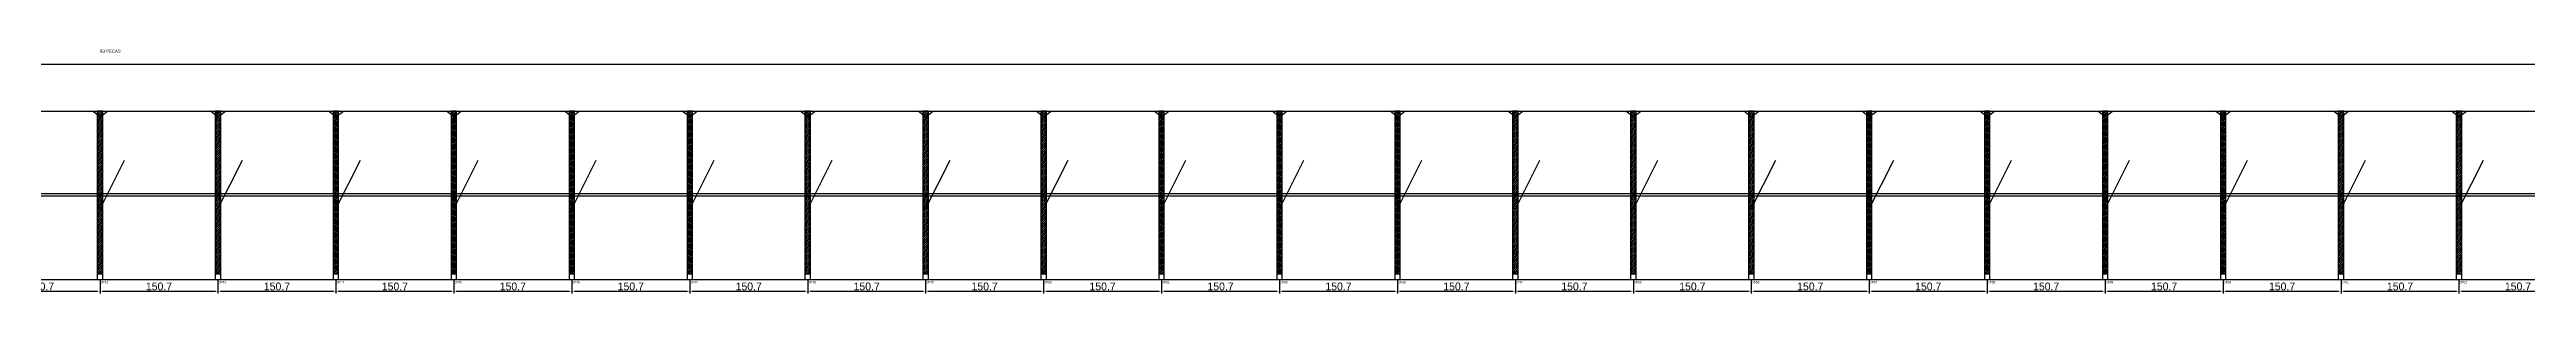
# Model space of a CAD drawing. Header units: metres. Extents: x -30 to 12446, y -25 to 308.
# Drawn here: x 6143 to 9307, y -25 to 287 of the extents above; entities that cross this region are included whole.
import ezdxf

# ---------------------------------------------------------------- set-up
doc = ezdxf.new("R2010")
doc.units = ezdxf.units.M
for name, color, linetype in [('BARRA_ANCORAGEM', 1, 'Continuous'), ('COTA', 241, 'Continuous'), ('GARFOS OK', 3, 'Continuous'), ('NOME DA VIGA', 6, 'Continuous'), ('SARR_7x7', 40, 'Continuous'), ('TIRAS REESCORAMENTO', 252, 'Continuous'), ('VIGAS', 3, 'Continuous')]:
    doc.layers.add(name, color=color, linetype=linetype)
doc.dimstyles.new('EZ DXF', dxfattribs={"dimtxt": 10, "dimasz": 3.5, "dimexe": 3, "dimexo": 1.5, "dimgap": 1, "dimtad": 1, "dimdec": 1, "dimdsep": 46, "dimcen": 2.5, "dimazin": 3, "dimtfac": 1, "dimtmove": 0, "dimatfit": 3})

msp = doc.modelspace()

# ---------------------------------------------------------------- hatches: boundary and pattern name
at = {"layer": 'COTA'}
h = msp.add_hatch(dxfattribs=at)
h.set_pattern_fill('ANSI31', scale=0.5)
h.paths.add_polyline_path([(6204.25, 0), (6211.25, 0), (6211.25, 208), (6204.25, 208)])
h = msp.add_hatch(dxfattribs=at)
h.set_pattern_fill('ANSI31', scale=0.5)
h.paths.add_polyline_path([(6354.93, 0), (6361.93, 0), (6361.93, 208), (6354.93, 208)])
h = msp.add_hatch(dxfattribs=at)
h.set_pattern_fill('ANSI31', scale=0.5)
h.paths.add_polyline_path([(6505.6, 0), (6512.6, 0), (6512.6, 208), (6505.6, 208)])
h = msp.add_hatch(dxfattribs=at)
h.set_pattern_fill('ANSI31', scale=0.5)
h.paths.add_polyline_path([(6656.28, 0), (6663.28, 0), (6663.28, 208), (6656.28, 208)])
h = msp.add_hatch(dxfattribs=at)
h.set_pattern_fill('ANSI31', scale=0.5)
h.paths.add_polyline_path([(6806.96, 0), (6813.96, 0), (6813.96, 208), (6806.96, 208)])
h = msp.add_hatch(dxfattribs=at)
h.set_pattern_fill('ANSI31', scale=0.5)
h.paths.add_polyline_path([(6957.63, 0), (6964.63, 0), (6964.63, 208), (6957.63, 208)])
h = msp.add_hatch(dxfattribs=at)
h.set_pattern_fill('ANSI31', scale=0.5)
h.paths.add_polyline_path([(7108.31, 0), (7115.31, 0), (7115.31, 208), (7108.31, 208)])
h = msp.add_hatch(dxfattribs=at)
h.set_pattern_fill('ANSI31', scale=0.5)
h.paths.add_polyline_path([(7258.99, 0), (7265.99, 0), (7265.99, 208), (7258.99, 208)])
h = msp.add_hatch(dxfattribs=at)
h.set_pattern_fill('ANSI31', scale=0.5)
h.paths.add_polyline_path([(7409.66, 0), (7416.66, 0), (7416.66, 208), (7409.66, 208)])
h = msp.add_hatch(dxfattribs=at)
h.set_pattern_fill('ANSI31', scale=0.5)
h.paths.add_polyline_path([(7560.34, 0), (7567.34, 0), (7567.34, 208), (7560.34, 208)])
h = msp.add_hatch(dxfattribs=at)
h.set_pattern_fill('ANSI31', scale=0.5)
h.paths.add_polyline_path([(7711.02, 0), (7718.02, 0), (7718.02, 208), (7711.02, 208)])
h = msp.add_hatch(dxfattribs=at)
h.set_pattern_fill('ANSI31', scale=0.5)
h.paths.add_polyline_path([(7861.7, 0), (7868.7, 0), (7868.7, 208), (7861.7, 208)])
h = msp.add_hatch(dxfattribs=at)
h.set_pattern_fill('ANSI31', scale=0.5)
h.paths.add_polyline_path([(8012.37, 0), (8019.37, 0), (8019.37, 208), (8012.37, 208)])
h = msp.add_hatch(dxfattribs=at)
h.set_pattern_fill('ANSI31', scale=0.5)
h.paths.add_polyline_path([(8163.05, 0), (8170.05, 0), (8170.05, 208), (8163.05, 208)])
h = msp.add_hatch(dxfattribs=at)
h.set_pattern_fill('ANSI31', scale=0.5)
h.paths.add_polyline_path([(8313.73, 0), (8320.73, 0), (8320.73, 208), (8313.73, 208)])
h = msp.add_hatch(dxfattribs=at)
h.set_pattern_fill('ANSI31', scale=0.5)
h.paths.add_polyline_path([(8464.4, 0), (8471.4, 0), (8471.4, 208), (8464.4, 208)])
h = msp.add_hatch(dxfattribs=at)
h.set_pattern_fill('ANSI31', scale=0.5)
h.paths.add_polyline_path([(8615.08, 0), (8622.08, 0), (8622.08, 208), (8615.08, 208)])
h = msp.add_hatch(dxfattribs=at)
h.set_pattern_fill('ANSI31', scale=0.5)
h.paths.add_polyline_path([(8765.76, 0), (8772.76, 0), (8772.76, 208), (8765.76, 208)])
h = msp.add_hatch(dxfattribs=at)
h.set_pattern_fill('ANSI31', scale=0.5)
h.paths.add_polyline_path([(8916.43, 0), (8923.43, 0), (8923.43, 208), (8916.43, 208)])
h = msp.add_hatch(dxfattribs=at)
h.set_pattern_fill('ANSI31', scale=0.5)
h.paths.add_polyline_path([(9067.11, 0), (9074.11, 0), (9074.11, 208), (9067.11, 208)])
h = msp.add_hatch(dxfattribs=at)
h.set_pattern_fill('ANSI31', scale=0.5)
h.paths.add_polyline_path([(9217.79, 0), (9224.79, 0), (9224.79, 208), (9217.79, 208)])

# ---------------------------------------------------------------- linework, layer by layer
at = {"layer": 'BARRA_ANCORAGEM'}
for p, q in [((6207.75, 83.2), (6238.95, 145.6)), ((6358.43, 83.2), (6389.63, 145.6)), ((6509.1, 83.2), (6540.3, 145.6)), ((6659.78, 83.2), (6690.98, 145.6)), ((6810.46, 83.2), (6841.66, 145.6)), ((6961.13, 83.2), (6992.33, 145.6)), ((7111.81, 83.2), (7143.01, 145.6)), ((7262.49, 83.2), (7293.69, 145.6)), ((7413.16, 83.2), (7444.36, 145.6)), ((7563.84, 83.2), (7595.04, 145.6)), ((7714.52, 83.2), (7745.72, 145.6)), ((7865.2, 83.2), (7896.4, 145.6)), ((8015.87, 83.2), (8047.07, 145.6)), ((8166.55, 83.2), (8197.75, 145.6)), ((8317.23, 83.2), (8348.43, 145.6)), ((8467.9, 83.2), (8499.1, 145.6)), ((8618.58, 83.2), (8649.78, 145.6)), ((8769.26, 83.2), (8800.46, 145.6)), ((8919.93, 83.2), (8951.13, 145.6)), ((9070.61, 83.2), (9101.81, 145.6)), ((9221.29, 83.2), (9252.49, 145.6))]:
    msp.add_line(p, q, dxfattribs=at)
at = {"layer": 'GARFOS OK'}
for p, q in [((6207.75, 201), (6198.25, 208)), ((6198.25, 208), (6217.25, 208)), ((6207.75, 201), (6217.25, 208)), ((6358.43, 201), (6348.93, 208)), ((6348.93, 208), (6367.93, 208)), ((6358.43, 201), (6367.93, 208)), ((6509.1, 201), (6499.6, 208)), ((6499.6, 208), (6518.6, 208)), ((6509.1, 201), (6518.6, 208)), ((6659.78, 201), (6650.28, 208)), ((6650.28, 208), (6669.28, 208)), ((6659.78, 201), (6669.28, 208)), ((6810.46, 201), (6800.96, 208)), ((6800.96, 208), (6819.96, 208)), ((6810.46, 201), (6819.96, 208)), ((6961.13, 201), (6951.63, 208)), ((6951.63, 208), (6970.63, 208)), ((6961.13, 201), (6970.63, 208)), ((7111.81, 201), (7102.31, 208)), ((7102.31, 208), (7121.31, 208)), ((7111.81, 201), (7121.31, 208)), ((7262.49, 201), (7252.99, 208)), ((7252.99, 208), (7271.99, 208)), ((7262.49, 201), (7271.99, 208)), ((7413.16, 201), (7403.66, 208)), ((7403.66, 208), (7422.66, 208)), ((7413.16, 201), (7422.66, 208)), ((7563.84, 201), (7554.34, 208)), ((7554.34, 208), (7573.34, 208)), ((7563.84, 201), (7573.34, 208)), ((7714.52, 201), (7705.02, 208)), ((7705.02, 208), (7724.02, 208)), ((7714.52, 201), (7724.02, 208)), ((7865.2, 201), (7855.7, 208)), ((7855.7, 208), (7874.7, 208)), ((7865.2, 201), (7874.7, 208)), ((8015.87, 201), (8006.37, 208)), ((8006.37, 208), (8025.37, 208)), ((8015.87, 201), (8025.37, 208)), ((8166.55, 201), (8157.05, 208)), ((8157.05, 208), (8176.05, 208)), ((8166.55, 201), (8176.05, 208)), ((8317.23, 201), (8307.73, 208)), ((8307.73, 208), (8326.73, 208)), ((8317.23, 201), (8326.73, 208)), ((8467.9, 201), (8458.4, 208)), ((8458.4, 208), (8477.4, 208)), ((8467.9, 201), (8477.4, 208)), ((8618.58, 201), (8609.08, 208)), ((8609.08, 208), (8628.08, 208)), ((8618.58, 201), (8628.08, 208)), ((8769.26, 201), (8759.76, 208)), ((8759.76, 208), (8778.76, 208)), ((8769.26, 201), (8778.76, 208)), ((8919.93, 201), (8910.43, 208)), ((8910.43, 208), (8929.43, 208)), ((8919.93, 201), (8929.43, 208)), ((9070.61, 201), (9061.11, 208)), ((9061.11, 208), (9080.11, 208)), ((9070.61, 201), (9080.11, 208)), ((9221.29, 201), (9211.79, 208)), ((9211.79, 208), (9230.79, 208)), ((9221.29, 201), (9230.79, 208))]:
    msp.add_line(p, q, dxfattribs=at)
at = {"layer": 'GARFOS OK', "linetype": 'CONTINUOUS'}
msp.add_line((-30, -7), (12445.5, -7), dxfattribs=at)
at = {"layer": 'GARFOS OK'}
for points in [[(6204.25, 0), (6211.25, 0), (6211.25, 208), (6204.25, 208), (6204.25, 0)], [(6354.93, 0), (6361.93, 0), (6361.93, 208), (6354.93, 208), (6354.93, 0)], [(6505.6, 0), (6512.6, 0), (6512.6, 208), (6505.6, 208), (6505.6, 0)], [(6656.28, 0), (6663.28, 0), (6663.28, 208), (6656.28, 208), (6656.28, 0)], [(6806.96, 0), (6813.96, 0), (6813.96, 208), (6806.96, 208), (6806.96, 0)], [(6957.63, 0), (6964.63, 0), (6964.63, 208), (6957.63, 208), (6957.63, 0)], [(7108.31, 0), (7115.31, 0), (7115.31, 208), (7108.31, 208), (7108.31, 0)], [(7258.99, 0), (7265.99, 0), (7265.99, 208), (7258.99, 208), (7258.99, 0)], [(7409.66, 0), (7416.66, 0), (7416.66, 208), (7409.66, 208), (7409.66, 0)], [(7560.34, 0), (7567.34, 0), (7567.34, 208), (7560.34, 208), (7560.34, 0)], [(7711.02, 0), (7718.02, 0), (7718.02, 208), (7711.02, 208), (7711.02, 0)], [(7861.7, 0), (7868.7, 0), (7868.7, 208), (7861.7, 208), (7861.7, 0)], [(8012.37, 0), (8019.37, 0), (8019.37, 208), (8012.37, 208), (8012.37, 0)], [(8163.05, 0), (8170.05, 0), (8170.05, 208), (8163.05, 208), (8163.05, 0)], [(8313.73, 0), (8320.73, 0), (8320.73, 208), (8313.73, 208), (8313.73, 0)], [(8464.4, 0), (8471.4, 0), (8471.4, 208), (8464.4, 208), (8464.4, 0)], [(8615.08, 0), (8622.08, 0), (8622.08, 208), (8615.08, 208), (8615.08, 0)], [(8765.76, 0), (8772.76, 0), (8772.76, 208), (8765.76, 208), (8765.76, 0)], [(8916.43, 0), (8923.43, 0), (8923.43, 208), (8916.43, 208), (8916.43, 0)], [(9067.11, 0), (9074.11, 0), (9074.11, 208), (9067.11, 208), (9067.11, 0)], [(9217.79, 0), (9224.79, 0), (9224.79, 208), (9217.79, 208), (9217.79, 0)]]:
    msp.add_lwpolyline(points, dxfattribs=at)
at = {"layer": 'SARR_7x7'}
for points in [[(6204.25, -7), (6211.25, -7), (6211.25, 0), (6204.25, 0), (6204.25, -7)], [(6354.93, -7), (6361.93, -7), (6361.93, 0), (6354.93, 0), (6354.93, -7)], [(6505.6, -7), (6512.6, -7), (6512.6, 0), (6505.6, 0), (6505.6, -7)], [(6656.28, -7), (6663.28, -7), (6663.28, 0), (6656.28, 0), (6656.28, -7)], [(6806.96, -7), (6813.96, -7), (6813.96, 0), (6806.96, 0), (6806.96, -7)], [(6957.63, -7), (6964.63, -7), (6964.63, 0), (6957.63, 0), (6957.63, -7)], [(7108.31, -7), (7115.31, -7), (7115.31, 0), (7108.31, 0), (7108.31, -7)], [(7258.99, -7), (7265.99, -7), (7265.99, 0), (7258.99, 0), (7258.99, -7)], [(7409.66, -7), (7416.66, -7), (7416.66, 0), (7409.66, 0), (7409.66, -7)], [(7560.34, -7), (7567.34, -7), (7567.34, 0), (7560.34, 0), (7560.34, -7)], [(7711.02, -7), (7718.02, -7), (7718.02, 0), (7711.02, 0), (7711.02, -7)], [(7861.7, -7), (7868.7, -7), (7868.7, 0), (7861.7, 0), (7861.7, -7)], [(8012.37, -7), (8019.37, -7), (8019.37, 0), (8012.37, 0), (8012.37, -7)], [(8163.05, -7), (8170.05, -7), (8170.05, 0), (8163.05, 0), (8163.05, -7)], [(8313.73, -7), (8320.73, -7), (8320.73, 0), (8313.73, 0), (8313.73, -7)], [(8464.4, -7), (8471.4, -7), (8471.4, 0), (8464.4, 0), (8464.4, -7)], [(8615.08, -7), (8622.08, -7), (8622.08, 0), (8615.08, 0), (8615.08, -7)], [(8765.76, -7), (8772.76, -7), (8772.76, 0), (8765.76, 0), (8765.76, -7)], [(8916.43, -7), (8923.43, -7), (8923.43, 0), (8916.43, 0), (8916.43, -7)], [(9067.11, -7), (9074.11, -7), (9074.11, 0), (9067.11, 0), (9067.11, -7)], [(9217.79, -7), (9224.79, -7), (9224.79, 0), (9217.79, 0), (9217.79, -7)]]:
    msp.add_lwpolyline(points, dxfattribs=at)
at = {"layer": 'TIRAS REESCORAMENTO'}
for points in [[(6057.07, 100), (6207.75, 100), (6207.75, 102.5), (6057.07, 102.5), (6057.07, 100)], [(6207.75, 100), (6358.43, 100), (6358.43, 102.5), (6207.75, 102.5), (6207.75, 100)], [(6358.43, 100), (6509.1, 100), (6509.1, 102.5), (6358.43, 102.5), (6358.43, 100)], [(6509.1, 100), (6659.78, 100), (6659.78, 102.5), (6509.1, 102.5), (6509.1, 100)], [(6659.78, 100), (6810.46, 100), (6810.46, 102.5), (6659.78, 102.5), (6659.78, 100)], [(6810.46, 100), (6961.13, 100), (6961.13, 102.5), (6810.46, 102.5), (6810.46, 100)], [(6961.13, 100), (7111.81, 100), (7111.81, 102.5), (6961.13, 102.5), (6961.13, 100)], [(7111.81, 100), (7262.49, 100), (7262.49, 102.5), (7111.81, 102.5), (7111.81, 100)], [(7262.49, 100), (7413.16, 100), (7413.16, 102.5), (7262.49, 102.5), (7262.49, 100)], [(7413.16, 100), (7563.84, 100), (7563.84, 102.5), (7413.16, 102.5), (7413.16, 100)], [(7563.84, 100), (7714.52, 100), (7714.52, 102.5), (7563.84, 102.5), (7563.84, 100)], [(7714.52, 100), (7865.2, 100), (7865.2, 102.5), (7714.52, 102.5), (7714.52, 100)], [(7865.2, 100), (8015.87, 100), (8015.87, 102.5), (7865.2, 102.5), (7865.2, 100)], [(8015.87, 100), (8166.55, 100), (8166.55, 102.5), (8015.87, 102.5), (8015.87, 100)], [(8166.55, 100), (8317.23, 100), (8317.23, 102.5), (8166.55, 102.5), (8166.55, 100)], [(8317.23, 100), (8467.9, 100), (8467.9, 102.5), (8317.23, 102.5), (8317.23, 100)], [(8467.9, 100), (8618.58, 100), (8618.58, 102.5), (8467.9, 102.5), (8467.9, 100)], [(8618.58, 100), (8769.26, 100), (8769.26, 102.5), (8618.58, 102.5), (8618.58, 100)], [(8769.26, 100), (8919.93, 100), (8919.93, 102.5), (8769.26, 102.5), (8769.26, 100)], [(8919.93, 100), (9070.61, 100), (9070.61, 102.5), (8919.93, 102.5), (8919.93, 100)], [(9070.61, 100), (9221.29, 100), (9221.29, 102.5), (9070.61, 102.5), (9070.61, 100)], [(9221.29, 100), (9371.96, 100), (9371.96, 102.5), (9221.29, 102.5), (9221.29, 100)]]:
    msp.add_lwpolyline(points, dxfattribs=at)
at = {"layer": 'VIGAS'}
msp.add_lwpolyline([(0, 208), (12415.5, 208), (12415.5, 268), (0, 268), (0, 208)], dxfattribs=at)

# ---------------------------------------------------------------- texts
at = {"layer": 'NOME DA VIGA'}
for s, height, p in [('83 PECAS', 4, (6207.75, 283)), ('GF42', 3, (6207.75, -12)), ('GF43', 3, (6358.43, -12)), ('GF44', 3, (6509.1, -12)), ('GF45', 3, (6659.78, -12)), ('GF46', 3, (6810.46, -12)), ('GF47', 3, (6961.13, -12)), ('GF48', 3, (7111.81, -12)), ('GF49', 3, (7262.49, -12)), ('GF50', 3, (7413.16, -12)), ('GF51', 3, (7563.84, -12)), ('GF52', 3, (7714.52, -12)), ('GF53', 3, (7865.2, -12)), ('GF54', 3, (8015.87, -12)), ('GF55', 3, (8166.55, -12)), ('GF56', 3, (8317.23, -12)), ('GF57', 3, (8467.9, -12)), ('GF58', 3, (8618.58, -12)), ('GF59', 3, (8769.26, -12)), ('GF60', 3, (8919.93, -12)), ('GF61', 3, (9070.61, -12)), ('GF62', 3, (9221.29, -12))]:
    msp.add_text(s, height=height, dxfattribs=at).set_placement(p)

# ---------------------------------------------------------------- dimensions: what is measured, and where the dimension line sits
at = {"layer": 'COTA'}
for base, p1, p2 in [((6057.07, -22), (6057.07, -7), (6207.75, -7)), ((6207.75, -22), (6207.75, -7), (6358.43, -7)), ((6358.43, -22), (6358.43, -7), (6509.1, -7)), ((6509.1, -22), (6509.1, -7), (6659.78, -7)), ((6659.78, -22), (6659.78, -7), (6810.46, -7)), ((6810.46, -22), (6810.46, -7), (6961.13, -7)), ((6961.13, -22), (6961.13, -7), (7111.81, -7)), ((7111.81, -22), (7111.81, -7), (7262.49, -7)), ((7262.49, -22), (7262.49, -7), (7413.16, -7)), ((7413.16, -22), (7413.16, -7), (7563.84, -7)), ((7563.84, -22), (7563.84, -7), (7714.52, -7)), ((7714.52, -22), (7714.52, -7), (7865.2, -7)), ((7865.2, -22), (7865.2, -7), (8015.87, -7)), ((8015.87, -22), (8015.87, -7), (8166.55, -7)), ((8166.55, -22), (8166.55, -7), (8317.23, -7)), ((8317.23, -22), (8317.23, -7), (8467.9, -7)), ((8467.9, -22), (8467.9, -7), (8618.58, -7)), ((8618.58, -22), (8618.58, -7), (8769.26, -7)), ((8769.26, -22), (8769.26, -7), (8919.93, -7)), ((8919.93, -22), (8919.93, -7), (9070.61, -7)), ((9070.61, -22), (9070.61, -7), (9221.29, -7)), ((9221.29, -22), (9221.29, -7), (9371.96, -7))]:
    msp.add_linear_dim(base=base, p1=p1, p2=p2, dimstyle='EZ DXF', dxfattribs=at).render()

doc.saveas('drawing.dxf')
